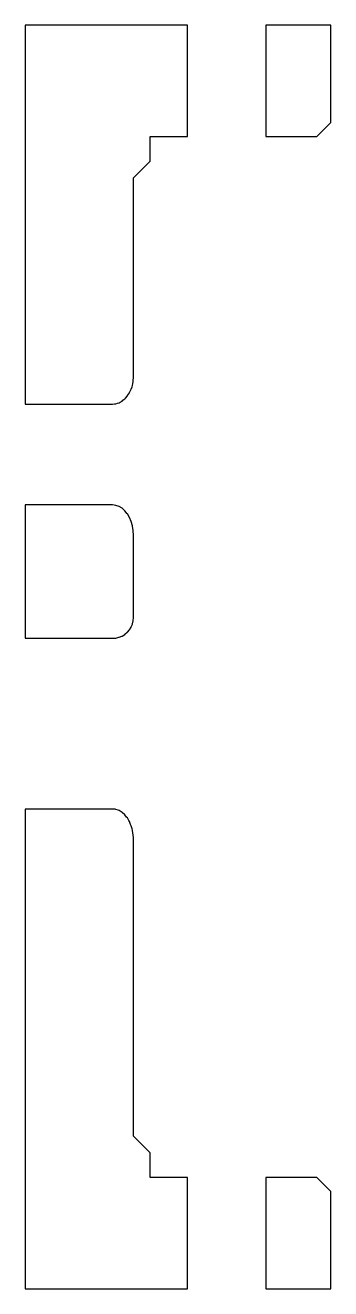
# Model space of a CAD drawing. Header units: metres. Extents: x 0 to 47.5, y 0 to 45.5.
# Drawn here: x 36.5 to 47.5, y 0 to 45.5 of the extents above.
import ezdxf

# ---------------------------------------------------------------- set-up
doc = ezdxf.new("R2010")
doc.units = ezdxf.units.M

msp = doc.modelspace()

# ---------------------------------------------------------------- linework, layer by layer
for p, q in [((42.3476, 45.5), (36.5, 45.5)), ((36.5, 45.5), (36.5, 31.8568)), ((42.3476, 41.5), (42.3476, 45.5)), ((47.5, 45.5), (45.1596, 45.5)), ((45.1596, 45.5), (45.1596, 41.5)), ((47.5, 42), (47.5, 45.5)), ((47, 41.5), (47.5, 42)), ((41, 40.6041), (41, 41.5)), ((41, 41.5), (42.3476, 41.5)), ((45.1596, 41.5), (47, 41.5)), ((40.3959, 40), (41, 40.6041)), ((40.3959, 32.7989), (40.3959, 40)), ((40.3904, 32.7146), (40.3959, 32.7989)), ((40.2527, 32.2712), (40.3017, 32.367)), ((40.3017, 32.367), (40.3142, 32.3913)), ((40.3142, 32.3913), (40.344, 32.4774)), ((40.344, 32.4774), (40.3592, 32.5215)), ((40.3592, 32.5215), (40.3737, 32.5938)), ((40.3737, 32.5938), (40.3867, 32.6584)), ((40.3867, 32.6584), (40.3904, 32.7146)), ((36.5, 31.8568), (39.6459, 31.8568)), ((39.6459, 31.8568), (39.7081, 31.8635)), ((39.7081, 31.8635), (39.7632, 31.8694)), ((39.7632, 31.8694), (39.8191, 31.8878)), ((39.8191, 31.8878), (39.8777, 31.9069)), ((39.8777, 31.9069), (39.9228, 31.9324)), ((39.9228, 31.9324), (39.9864, 31.9684)), ((39.9864, 31.9684), (40.0181, 31.9949)), ((40.0181, 31.9949), (40.0868, 32.0524)), ((40.0868, 32.0524), (40.1045, 32.0731)), ((40.1045, 32.0731), (40.1762, 32.1567)), ((40.1762, 32.1567), (40.1815, 32.1651)), ((40.1815, 32.1651), (40.2135, 32.2162)), ((40.2135, 32.2162), (40.2476, 32.2641)), ((40.2476, 32.2641), (40.2527, 32.2712)), ((39.6459, 28.2244), (36.5, 28.2244)), ((36.5, 28.2244), (36.5, 23.4239)), ((39.7632, 28.2109), (39.6459, 28.2244)), ((39.8765, 28.1711), (39.7632, 28.2109)), ((39.8777, 28.1707), (39.8765, 28.1711)), ((39.9851, 28.1056), (39.8777, 28.1707)), ((39.9864, 28.1048), (39.9851, 28.1056)), ((40.0852, 28.0163), (39.9864, 28.1048)), ((40.0868, 28.0149), (40.0852, 28.0163)), ((40.1745, 27.9052), (40.0868, 28.0149)), ((40.1762, 27.903), (40.1745, 27.9052)), ((40.2508, 27.7753), (40.1762, 27.903)), ((40.2527, 27.7721), (40.2508, 27.7753)), ((40.3123, 27.6296), (40.2527, 27.7721)), ((40.3142, 27.6253), (40.3123, 27.6296)), ((40.3576, 27.4718), (40.3142, 27.6253)), ((40.3592, 27.4662), (40.3576, 27.4718)), ((40.3855, 27.3057), (40.3592, 27.4662)), ((40.3867, 27.2987), (40.3855, 27.3057)), ((40.3955, 27.1353), (40.3867, 27.2987)), ((40.3959, 27.1271), (40.3955, 27.1353)), ((40.3959, 24.1734), (40.3959, 27.1271)), ((40.3867, 24.0561), (40.3955, 24.1687)), ((40.3955, 24.1687), (40.3959, 24.1734)), ((40.1762, 23.6434), (40.2498, 23.7295)), ((40.2498, 23.7295), (40.2527, 23.7328)), ((40.2527, 23.7328), (40.3118, 23.8293)), ((40.3118, 23.8293), (40.3142, 23.8331)), ((40.3142, 23.8331), (40.3575, 23.9376)), ((40.3575, 23.9376), (40.3592, 23.9418)), ((40.3592, 23.9418), (40.3856, 24.0516)), ((40.3856, 24.0516), (40.3867, 24.0561)), ((36.5, 23.4239), (39.6459, 23.4239)), ((39.6459, 23.4239), (39.7592, 23.4328)), ((39.7592, 23.4328), (39.7632, 23.4331)), ((39.7632, 23.4331), (39.8737, 23.4596)), ((39.8737, 23.4596), (39.8777, 23.4605)), ((39.8777, 23.4605), (39.9825, 23.504)), ((39.9825, 23.504), (39.9864, 23.5056)), ((39.9864, 23.5056), (40.0831, 23.5648)), ((40.0831, 23.5648), (40.0868, 23.567)), ((40.0868, 23.567), (40.173, 23.6406)), ((40.173, 23.6406), (40.1762, 23.6434)), ((39.6459, 17.2744), (36.5, 17.2744)), ((36.5, 17.2744), (36.5, 0)), ((39.7319, 17.2645), (39.6459, 17.2744)), ((39.7632, 17.2609), (39.7319, 17.2645)), ((39.8469, 17.2316), (39.7632, 17.2609)), ((39.8777, 17.2207), (39.8469, 17.2316)), ((39.9567, 17.1729), (39.8777, 17.2207)), ((39.9864, 17.1548), (39.9567, 17.1729)), ((40.0868, 17.0649), (39.9864, 17.1548)), ((40.1505, 16.9851), (40.0868, 17.0649)), ((40.1762, 16.953), (40.1505, 16.9851)), ((40.23, 16.8609), (40.1762, 16.953)), ((40.2527, 16.8221), (40.23, 16.8609)), ((40.2953, 16.7203), (40.2527, 16.8221)), ((40.3142, 16.6753), (40.2953, 16.7203)), ((40.3449, 16.5667), (40.3142, 16.6753)), ((40.3592, 16.5162), (40.3449, 16.5667)), ((40.3776, 16.4039), (40.3592, 16.5162)), ((40.3867, 16.3487), (40.3776, 16.4039)), ((40.3928, 16.2358), (40.3867, 16.3487)), ((40.3959, 16.1771), (40.3928, 16.2358)), ((40.3959, 5.5), (40.3959, 16.1771)), ((41, 4.89591), (40.3959, 5.5)), ((41, 4), (41, 4.89591)), ((42.3476, 4), (41, 4)), ((42.3476, 0), (42.3476, 4)), ((47, 4), (45.1596, 4)), ((45.1596, 4), (45.1596, 0)), ((47.5, 3.5), (47, 4)), ((47.5, 0), (47.5, 3.5)), ((36.5, 0), (42.3476, 0)), ((45.1596, 0), (47.5, 0))]:
    msp.add_line(p, q)

doc.saveas('drawing.dxf')
